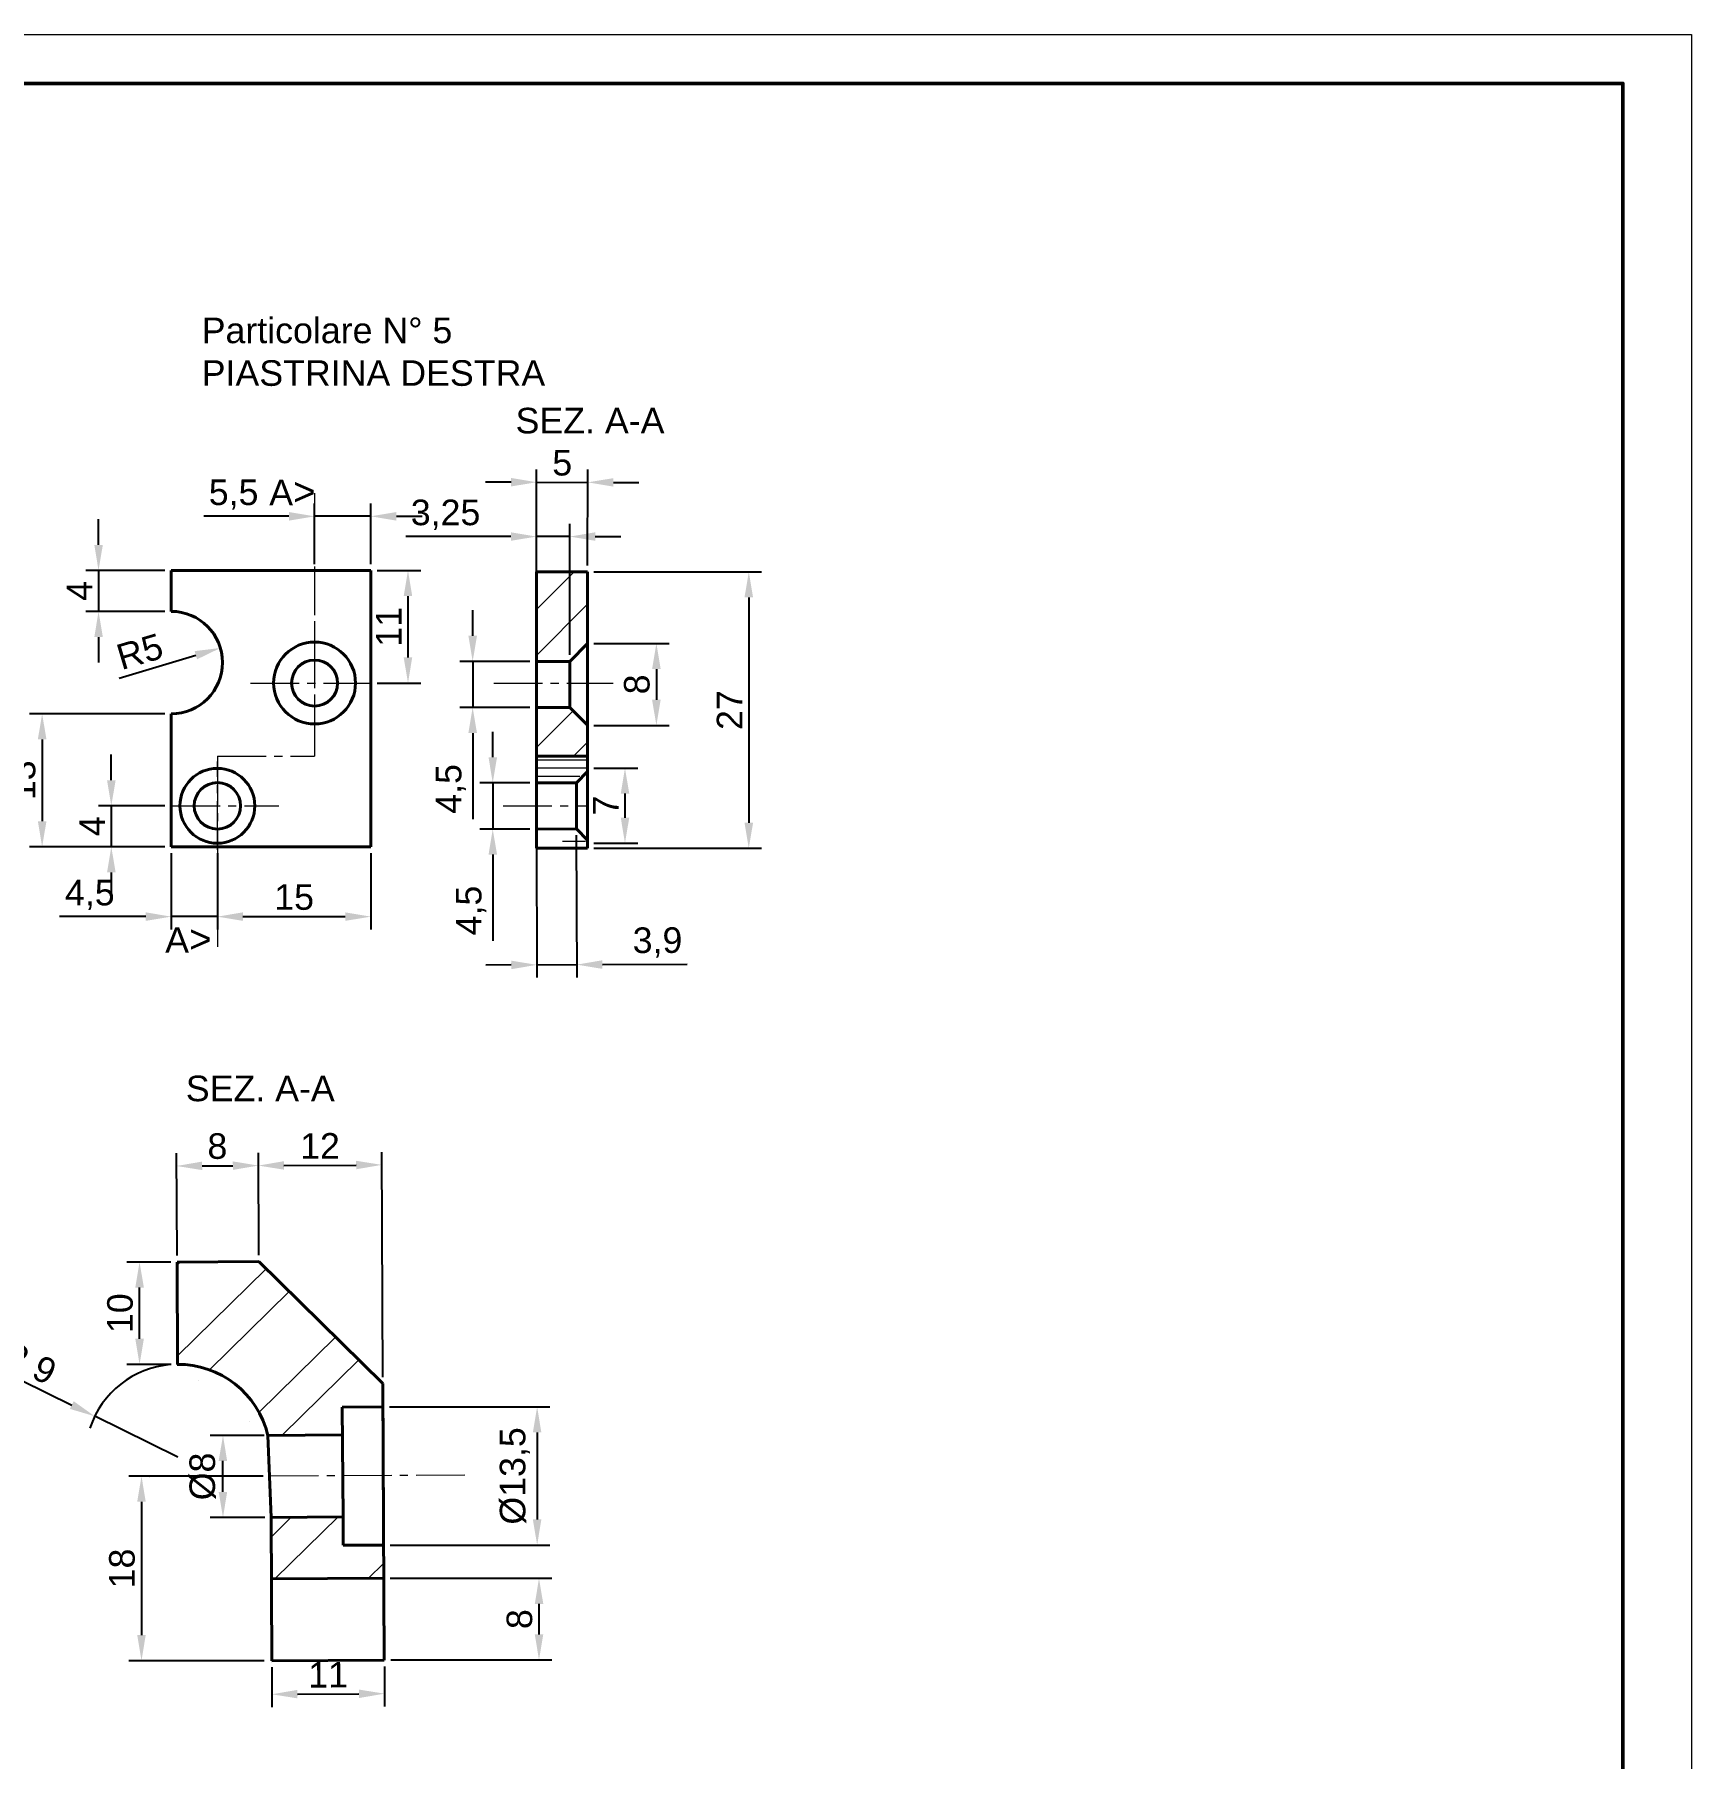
# Model space of a CAD drawing. Header units: millimetres. Extents: x 55 to 671, y 9 to 679.
# Drawn here: x 508.7 to 670.6, y 510.6 to 679 of the extents above; entities that cross this region are included whole.
import ezdxf

# ---------------------------------------------------------------- set-up
doc = ezdxf.new("R2010")
doc.units = ezdxf.units.MM
doc.linetypes.add('CENTRO2', pattern=[28.575, 19.05, -3.175, 3.175, -3.175])
for name, color, linetype, lineweight in [('01-Linea grossa', 1, 'Continuous', 40), ('01-Linea sottiile', 8, 'Continuous', 15), ('04-Linea assi', 4, 'CENTRO2', 15), ('05-Testi', 211, 'Continuous', 40), ('06-Quote', 92, 'Continuous', 15), ('07-Squadratura', 5, 'Continuous', 50), ('08-Foglio', 3, 'Continuous', 15)]:
    doc.layers.add(name, color=color, linetype=linetype, lineweight=lineweight)
doc.styles.get("Standard").update_dxf_attribs({"font": 'arial.ttf'})
doc.dimstyles.new('ISO-25', dxfattribs={"dimtxt": 2.5, "dimasz": 2.5, "dimexe": 1.25, "dimexo": 0.625, "dimtad": 1, "dimtxsty": 'Standard', "dimcen": 2.5, "dimadec": 0, "dimazin": 0, "dimtfac": 1, "dimtmove": 0, "dimatfit": 3, "dimfxl": 1, "dimarcsym": 0})

# ---------------------------------------------------------------- blocks, each defined once
blk = doc.blocks.new('*D10')
at = {"layer": '06-Quote', "color": 0, "lineweight": -2, "transparency": 16777216}
for p, q in [((533.52, 631.97), (525.2, 631.97)), ((536.02, 627.31), (536.02, 633.22)), ((541.52, 631.97), (536.02, 631.97)), ((541.52, 627.31), (541.52, 633.22)), ((544.02, 631.97), (546.52, 631.97))]:
    blk.add_line(p, q, dxfattribs=at)
at = {"layer": '06-Quote', "color": 0, "transparency": 16777216}
for points in [[(533.52, 632.39), (533.52, 631.55), (536.02, 631.97)], [(544.02, 632.39), (544.02, 631.55), (541.52, 631.97)]]:
    blk.add_solid(points, dxfattribs=at)
at = {"layer": 'Defpoints', "color": 0, "transparency": 16777216}
for p in [(536.02, 631.97), (536.02, 626.68), (541.52, 626.68)]:
    blk.add_point(p, dxfattribs=at)
at = {"layer": '06-Quote', "color": 0, "transparency": 16777216, "insert": (528.11, 634.09), "char_height": 2.5, "attachment_point": 5}
blk.add_mtext('5,5', dxfattribs=at)
blk = doc.blocks.new('*D8')
at = {"layer": '06-Quote', "color": 0, "lineweight": -2, "transparency": 16777216}
for p, q in [((542.15, 626.68), (546.4, 626.68)), ((545.15, 618.18), (545.15, 624.18)), ((542.15, 615.68), (546.4, 615.68))]:
    blk.add_line(p, q, dxfattribs=at)
at = {"layer": '06-Quote', "color": 0, "transparency": 16777216}
for points in [[(544.73, 624.18), (545.56, 624.18), (545.15, 626.68)], [(544.73, 618.18), (545.56, 618.18), (545.15, 615.68)]]:
    blk.add_solid(points, dxfattribs=at)
at = {"layer": 'Defpoints', "color": 0, "transparency": 16777216}
for p in [(541.52, 626.68), (545.15, 626.68), (541.52, 615.68)]:
    blk.add_point(p, dxfattribs=at)
at = {"layer": '06-Quote', "color": 0, "transparency": 16777216, "insert": (543.27, 621.18), "char_height": 2.5, "attachment_point": 5, "rotation": 90}
blk.add_mtext('11', dxfattribs=at)
blk = doc.blocks.new('*D9')
at = {"layer": '06-Quote', "color": 0, "lineweight": -2, "transparency": 16777216}
blk.add_line((516.94, 616.17), (524.42, 618.4), dxfattribs=at)
at = {"layer": '06-Quote', "color": 0, "transparency": 16777216}
blk.add_solid([(524.3, 618.8), (524.54, 618), (526.82, 619.11)], dxfattribs=at)
at = {"layer": 'Defpoints', "color": 0, "transparency": 16777216}
for p in [(526.82, 619.11), (522.02, 617.68)]:
    blk.add_point(p, dxfattribs=at)
at = {"layer": '06-Quote', "color": 0, "transparency": 16777216, "insert": (518.94, 618.75), "char_height": 2.5, "attachment_point": 5, "rotation": 16.5497}
blk.add_mtext('R5', dxfattribs=at)
blk = doc.blocks.new('*D11')
at = {"layer": '06-Quote', "color": 0, "lineweight": -2, "transparency": 16777216}
for p, q in [((514.91, 629.18), (514.91, 631.68)), ((521.4, 626.68), (513.66, 626.68)), ((514.91, 626.68), (514.91, 622.68)), ((521.4, 622.68), (513.66, 622.68)), ((514.91, 620.18), (514.91, 617.68))]:
    blk.add_line(p, q, dxfattribs=at)
at = {"layer": '06-Quote', "color": 0, "transparency": 16777216}
for points in [[(514.5, 629.18), (515.33, 629.18), (514.91, 626.68)], [(514.5, 620.18), (515.33, 620.18), (514.91, 622.68)]]:
    blk.add_solid(points, dxfattribs=at)
at = {"layer": 'Defpoints', "color": 0, "transparency": 16777216}
for p in [(522.02, 626.68), (514.91, 622.68), (522.02, 622.68)]:
    blk.add_point(p, dxfattribs=at)
at = {"layer": '06-Quote', "color": 0, "transparency": 16777216, "insert": (513.04, 624.68), "char_height": 2.5, "attachment_point": 5, "rotation": 90}
blk.add_mtext('4', dxfattribs=at)
blk = doc.blocks.new('*D20')
at = {"layer": '06-Quote', "color": 0, "lineweight": -2, "transparency": 16777216}
for p, q in [((563.32, 626.54), (579.7, 626.54)), ((578.45, 624.04), (578.45, 602.04)), ((563.32, 599.54), (579.7, 599.54))]:
    blk.add_line(p, q, dxfattribs=at)
at = {"layer": '06-Quote', "color": 0, "transparency": 16777216}
for points in [[(578.03, 624.04), (578.87, 624.04), (578.45, 626.54)], [(578.03, 602.04), (578.87, 602.04), (578.45, 599.54)]]:
    blk.add_solid(points, dxfattribs=at)
at = {"layer": 'Defpoints', "color": 0, "transparency": 16777216}
for p in [(562.7, 626.54), (562.7, 599.54), (578.45, 599.54)]:
    blk.add_point(p, dxfattribs=at)
at = {"layer": '06-Quote', "color": 0, "transparency": 16777216, "insert": (576.57, 613.04), "char_height": 2.5, "attachment_point": 5, "rotation": 90}
blk.add_mtext('27', dxfattribs=at)
blk = doc.blocks.new('*D21')
at = {"layer": '06-Quote', "color": 0, "lineweight": -2, "transparency": 16777216}
for p, q in [((516.16, 606.19), (516.16, 608.69)), ((521.4, 603.69), (514.91, 603.69)), ((516.16, 603.69), (516.16, 599.68)), ((521.4, 599.68), (514.91, 599.68)), ((516.16, 597.18), (516.16, 594.68))]:
    blk.add_line(p, q, dxfattribs=at)
at = {"layer": '06-Quote', "color": 0, "transparency": 16777216}
for points in [[(515.74, 606.19), (516.58, 606.19), (516.16, 603.69)], [(515.74, 597.18), (516.58, 597.18), (516.16, 599.68)]]:
    blk.add_solid(points, dxfattribs=at)
at = {"layer": 'Defpoints', "color": 0, "transparency": 16777216}
for p in [(522.02, 603.69), (516.16, 599.68), (522.02, 599.68)]:
    blk.add_point(p, dxfattribs=at)
at = {"layer": '06-Quote', "color": 0, "transparency": 16777216, "insert": (514.29, 601.69), "char_height": 2.5, "attachment_point": 5, "rotation": 90}
blk.add_mtext('4', dxfattribs=at)
blk = doc.blocks.new('*D22')
at = {"layer": '06-Quote', "color": 0, "lineweight": -2, "transparency": 16777216}
for p, q in [((521.4, 612.68), (508.15, 612.68)), ((509.4, 610.18), (509.4, 602.18)), ((521.4, 599.68), (508.15, 599.68))]:
    blk.add_line(p, q, dxfattribs=at)
at = {"layer": '06-Quote', "color": 0, "transparency": 16777216}
for points in [[(508.98, 610.18), (509.82, 610.18), (509.4, 612.68)], [(508.98, 602.18), (509.82, 602.18), (509.4, 599.68)]]:
    blk.add_solid(points, dxfattribs=at)
at = {"layer": 'Defpoints', "color": 0, "transparency": 16777216}
for p in [(522.02, 612.68), (509.4, 599.68), (522.02, 599.68)]:
    blk.add_point(p, dxfattribs=at)
at = {"layer": '06-Quote', "color": 0, "transparency": 16777216, "insert": (507.5, 606.18), "char_height": 2.5, "attachment_point": 5, "rotation": 90}
blk.add_mtext('13', dxfattribs=at)
blk = doc.blocks.new('*D24')
at = {"layer": '06-Quote', "color": 0, "lineweight": -2, "transparency": 16777216}
for p, q in [((526.52, 599.06), (526.52, 591.61)), ((541.52, 599.06), (541.52, 591.61)), ((529.02, 592.86), (539.02, 592.86))]:
    blk.add_line(p, q, dxfattribs=at)
at = {"layer": '06-Quote', "color": 0, "transparency": 16777216}
for points in [[(529.02, 593.28), (529.02, 592.45), (526.52, 592.86)], [(539.02, 593.28), (539.02, 592.45), (541.52, 592.86)]]:
    blk.add_solid(points, dxfattribs=at)
at = {"layer": 'Defpoints', "color": 0, "transparency": 16777216}
for p in [(526.52, 599.68), (541.52, 599.68), (541.52, 592.86)]:
    blk.add_point(p, dxfattribs=at)
at = {"layer": '06-Quote', "color": 0, "transparency": 16777216, "insert": (534.02, 594.76), "char_height": 2.5, "attachment_point": 5}
blk.add_mtext('15', dxfattribs=at)
blk = doc.blocks.new('*D25')
at = {"layer": '06-Quote', "color": 0, "lineweight": -2, "transparency": 16777216}
for p, q in [((522.02, 599.06), (522.02, 591.61)), ((526.52, 599.06), (526.52, 591.61)), ((519.52, 592.86), (511.1, 592.86)), ((526.52, 592.86), (522.02, 592.86)), ((529.02, 592.86), (531.52, 592.86))]:
    blk.add_line(p, q, dxfattribs=at)
at = {"layer": '06-Quote', "color": 0, "transparency": 16777216}
for points in [[(519.52, 593.28), (519.52, 592.45), (522.02, 592.86)], [(529.02, 593.28), (529.02, 592.45), (526.52, 592.86)]]:
    blk.add_solid(points, dxfattribs=at)
at = {"layer": 'Defpoints', "color": 0, "transparency": 16777216}
for p in [(522.02, 599.68), (526.52, 599.68), (522.02, 592.86)]:
    blk.add_point(p, dxfattribs=at)
at = {"layer": '06-Quote', "color": 0, "transparency": 16777216, "insert": (514.06, 594.98), "char_height": 2.5, "attachment_point": 5}
blk.add_mtext('4,5', dxfattribs=at)
blk = doc.blocks.new('*D46')
at = {"layer": '06-Quote', "color": 0, "lineweight": -2, "transparency": 16777216}
for p, q in [((530.58, 559.78), (530.53, 569.79)), ((542.69, 547.86), (542.58, 569.86)), ((533.03, 568.56), (540.09, 568.59))]:
    blk.add_line(p, q, dxfattribs=at)
at = {"layer": '06-Quote', "color": 0, "transparency": 16777216}
for points in [[(533.03, 568.97), (533.04, 568.14), (530.53, 568.54)], [(540.08, 569.01), (540.09, 568.18), (542.59, 568.61)]]:
    blk.add_solid(points, dxfattribs=at)
at = {"layer": 'Defpoints', "color": 0, "transparency": 16777216}
for p in [(542.59, 568.61), (530.58, 559.16), (542.7, 547.24)]:
    blk.add_point(p, dxfattribs=at)
at = {"layer": '06-Quote', "color": 0, "transparency": 16777216, "insert": (536.55, 570.46), "char_height": 2.5, "attachment_point": 5, "rotation": 0.2936}
blk.add_mtext('12', dxfattribs=at)
blk = doc.blocks.new('*D47')
at = {"layer": '06-Quote', "color": 0, "lineweight": -2, "transparency": 16777216}
for p, q in [((522.58, 559.74), (522.53, 569.75)), ((530.58, 559.78), (530.53, 569.79)), ((525.03, 568.52), (528.03, 568.53))]:
    blk.add_line(p, q, dxfattribs=at)
at = {"layer": '06-Quote', "color": 0, "transparency": 16777216}
for points in [[(525.03, 568.93), (525.04, 568.1), (522.53, 568.5)], [(528.03, 568.95), (528.04, 568.12), (530.53, 568.54)]]:
    blk.add_solid(points, dxfattribs=at)
at = {"layer": 'Defpoints', "color": 0, "transparency": 16777216}
for p in [(530.53, 568.54), (522.58, 559.12), (530.58, 559.16)]:
    blk.add_point(p, dxfattribs=at)
at = {"layer": '06-Quote', "color": 0, "transparency": 16777216, "insert": (526.52, 570.43), "char_height": 2.5, "attachment_point": 5, "rotation": 0.2936}
blk.add_mtext('8', dxfattribs=at)
blk = doc.blocks.new('*D49')
at = {"layer": '06-Quote', "color": 0, "lineweight": -2, "transparency": 16777216}
for p, q in [((531.84, 519.54), (531.86, 515.64)), ((542.84, 519.6), (542.86, 515.7)), ((534.35, 516.9), (540.35, 516.94))]:
    blk.add_line(p, q, dxfattribs=at)
at = {"layer": '06-Quote', "color": 0, "transparency": 16777216}
for points in [[(534.35, 517.32), (534.35, 516.49), (531.85, 516.89)], [(540.35, 517.35), (540.35, 516.52), (542.85, 516.95)]]:
    blk.add_solid(points, dxfattribs=at)
at = {"layer": 'Defpoints', "color": 0, "transparency": 16777216}
for p in [(531.84, 520.17), (542.83, 520.22), (542.85, 516.95)]:
    blk.add_point(p, dxfattribs=at)
at = {"layer": '06-Quote', "color": 0, "transparency": 16777216, "insert": (537.34, 518.8), "char_height": 2.5, "attachment_point": 5, "rotation": 0.2936}
blk.add_mtext('11', dxfattribs=at)
blk = doc.blocks.new('*D83')
at = {"layer": '06-Quote', "color": 0, "lineweight": -2, "transparency": 16777216}
for p, q in [((530.58, 559.78), (530.53, 569.79)), ((542.69, 547.86), (542.58, 569.86)), ((533.03, 568.56), (540.09, 568.59))]:
    blk.add_line(p, q, dxfattribs=at)
at = {"layer": '06-Quote', "color": 0, "transparency": 16777216}
for points in [[(533.03, 568.97), (533.04, 568.14), (530.53, 568.54)], [(540.08, 569.01), (540.09, 568.18), (542.59, 568.61)]]:
    blk.add_solid(points, dxfattribs=at)
at = {"layer": 'Defpoints', "color": 0, "transparency": 16777216}
for p in [(542.59, 568.61), (530.58, 559.16), (542.7, 547.24)]:
    blk.add_point(p, dxfattribs=at)
at = {"layer": '06-Quote', "color": 0, "transparency": 16777216, "insert": (536.55, 570.46), "char_height": 2.5, "attachment_point": 5, "rotation": 0.2936}
blk.add_mtext('12', dxfattribs=at)
blk = doc.blocks.new('*D91')
at = {"layer": '06-Quote', "color": 0, "lineweight": -2, "transparency": 16777216}
for p, q in [((551.47, 620.3), (551.47, 622.8)), ((557.07, 617.8), (550.22, 617.8)), ((551.47, 617.8), (551.47, 613.3)), ((557.07, 613.3), (550.22, 613.3)), ((551.47, 610.8), (551.47, 602.38))]:
    blk.add_line(p, q, dxfattribs=at)
at = {"layer": '06-Quote', "color": 0, "transparency": 16777216}
for points in [[(551.05, 620.3), (551.89, 620.3), (551.47, 617.8)], [(551.05, 610.8), (551.89, 610.8), (551.47, 613.3)]]:
    blk.add_solid(points, dxfattribs=at)
at = {"layer": 'Defpoints', "color": 0, "transparency": 16777216}
for p in [(557.7, 617.8), (551.47, 613.3), (557.7, 613.3)]:
    blk.add_point(p, dxfattribs=at)
at = {"layer": '06-Quote', "color": 0, "transparency": 16777216, "insert": (549.35, 605.34), "char_height": 2.5, "attachment_point": 5, "rotation": 90}
blk.add_mtext('4,5', dxfattribs=at)
blk = doc.blocks.new('*D93')
at = {"layer": '06-Quote', "color": 0, "lineweight": -2, "transparency": 16777216}
for p, q in [((563.32, 607.38), (567.6, 607.38)), ((566.35, 604.88), (566.35, 602.53)), ((563.32, 600.03), (567.6, 600.03))]:
    blk.add_line(p, q, dxfattribs=at)
at = {"layer": '06-Quote', "color": 0, "transparency": 16777216}
for points in [[(565.94, 604.88), (566.77, 604.88), (566.35, 607.38)], [(565.94, 602.53), (566.77, 602.53), (566.35, 600.03)]]:
    blk.add_solid(points, dxfattribs=at)
at = {"layer": 'Defpoints', "color": 0, "transparency": 16777216}
for p in [(562.7, 607.38), (562.7, 600.03), (566.35, 600.03)]:
    blk.add_point(p, dxfattribs=at)
at = {"layer": '06-Quote', "color": 0, "transparency": 16777216, "insert": (564.48, 603.71), "char_height": 2.5, "attachment_point": 5, "rotation": 90}
blk.add_mtext('7', dxfattribs=at)
blk = doc.blocks.new('*D94')
at = {"layer": '06-Quote', "color": 0, "lineweight": -2, "transparency": 16777216}
for p, q in [((563.32, 619.55), (570.67, 619.55)), ((569.42, 617.05), (569.42, 614.05)), ((563.32, 611.55), (570.67, 611.55))]:
    blk.add_line(p, q, dxfattribs=at)
at = {"layer": '06-Quote', "color": 0, "transparency": 16777216}
for points in [[(569, 617.05), (569.84, 617.05), (569.42, 619.55)], [(569, 614.05), (569.84, 614.05), (569.42, 611.55)]]:
    blk.add_solid(points, dxfattribs=at)
at = {"layer": 'Defpoints', "color": 0, "transparency": 16777216}
for p in [(562.7, 619.55), (562.7, 611.55), (569.42, 611.55)]:
    blk.add_point(p, dxfattribs=at)
at = {"layer": '06-Quote', "color": 0, "transparency": 16777216, "insert": (567.52, 615.55), "char_height": 2.5, "attachment_point": 5, "rotation": 90}
blk.add_mtext('8', dxfattribs=at)
blk = doc.blocks.new('*D106')
at = {"layer": '06-Quote', "color": 0, "lineweight": -2, "transparency": 16777216}
for p, q in [((504.43, 549), (512.29, 545.15)), ((522.67, 540.07), (514.54, 544.05))]:
    blk.add_line(p, q, dxfattribs=at)
blk.add_arc((522.67, 540.07), 9.05, 94.5088, 161.8227, dxfattribs=at)
at = {"layer": '06-Quote', "color": 0, "transparency": 16777216}
blk.add_solid([(512.48, 545.52), (512.11, 544.77), (514.54, 544.05)], dxfattribs=at)
at = {"layer": 'Defpoints', "color": 0, "transparency": 16777216}
for p in [(514.54, 544.05), (522.67, 540.07)]:
    blk.add_point(p, dxfattribs=at)
at = {"layer": '06-Quote', "color": 0, "transparency": 16777216, "insert": (508.07, 549.33), "char_height": 2.5, "attachment_point": 5, "rotation": 333.9088}
blk.add_mtext('R 9', dxfattribs=at)
blk = doc.blocks.new('*D112')
at = {"layer": '06-Quote', "color": 0, "lineweight": -2, "transparency": 16777216}
for p, q in [((555.22, 635.31), (552.72, 635.31)), ((557.7, 627.18), (557.72, 636.55)), ((557.72, 635.3), (562.72, 635.29)), ((562.7, 627.17), (562.72, 636.54)), ((565.22, 635.28), (567.72, 635.28))]:
    blk.add_line(p, q, dxfattribs=at)
at = {"layer": '06-Quote', "color": 0, "transparency": 16777216}
for points in [[(555.22, 635.72), (555.22, 634.89), (557.72, 635.3)], [(565.22, 635.7), (565.22, 634.87), (562.72, 635.29)]]:
    blk.add_solid(points, dxfattribs=at)
at = {"layer": 'Defpoints', "color": 0, "transparency": 16777216}
for p in [(562.72, 635.29), (557.7, 626.55), (562.7, 626.54)]:
    blk.add_point(p, dxfattribs=at)
at = {"layer": '06-Quote', "color": 0, "transparency": 16777216, "insert": (560.22, 637.19), "char_height": 2.5, "attachment_point": 5, "rotation": 359.8707}
blk.add_mtext('5', dxfattribs=at)
blk = doc.blocks.new('*D113')
at = {"layer": '06-Quote', "color": 0, "lineweight": -2, "transparency": 16777216}
for p, q in [((555.2, 629.99), (544.94, 629.99)), ((557.7, 618.43), (557.7, 631.24)), ((560.95, 629.99), (557.7, 629.99)), ((560.95, 618.43), (560.95, 631.24)), ((563.45, 629.99), (565.95, 629.99))]:
    blk.add_line(p, q, dxfattribs=at)
at = {"layer": '06-Quote', "color": 0, "transparency": 16777216}
for points in [[(555.2, 630.41), (555.2, 629.58), (557.7, 629.99)], [(563.45, 630.41), (563.45, 629.58), (560.95, 629.99)]]:
    blk.add_solid(points, dxfattribs=at)
at = {"layer": 'Defpoints', "color": 0, "transparency": 16777216}
for p in [(557.7, 629.99), (557.7, 617.8), (560.95, 617.8)]:
    blk.add_point(p, dxfattribs=at)
at = {"layer": '06-Quote', "color": 0, "transparency": 16777216, "insert": (548.82, 632.12), "char_height": 2.5, "attachment_point": 5}
blk.add_mtext('3,25', dxfattribs=at)
blk = doc.blocks.new('*D118')
at = {"layer": '06-Quote', "color": 0, "lineweight": -2, "transparency": 16777216}
for p, q in [((557.69, 600.8), (557.75, 586.9)), ((561.59, 600.81), (561.64, 586.92)), ((555.24, 588.14), (552.74, 588.13)), ((557.74, 588.15), (561.64, 588.17)), ((564.14, 588.18), (572.44, 588.21))]:
    blk.add_line(p, q, dxfattribs=at)
at = {"layer": '06-Quote', "color": 0, "transparency": 16777216}
for points in [[(555.24, 588.56), (555.25, 587.73), (557.74, 588.15)], [(564.14, 588.6), (564.14, 587.76), (561.64, 588.17)]]:
    blk.add_solid(points, dxfattribs=at)
at = {"layer": 'Defpoints', "color": 0, "transparency": 16777216}
for p in [(557.69, 601.42), (561.59, 601.44), (561.64, 588.17)]:
    blk.add_point(p, dxfattribs=at)
at = {"layer": '06-Quote', "color": 0, "transparency": 16777216, "insert": (569.53, 590.33), "char_height": 2.5, "attachment_point": 5, "rotation": 0.2265}
blk.add_mtext('3,9', dxfattribs=at)
blk = doc.blocks.new('*D121')
at = {"layer": '06-Quote', "color": 0, "lineweight": -2, "transparency": 16777216}
for p, q in [((543.33, 544.97), (559.02, 544.97)), ((557.77, 542.47), (557.77, 533.97)), ((543.4, 531.47), (559.02, 531.47))]:
    blk.add_line(p, q, dxfattribs=at)
at = {"layer": '06-Quote', "color": 0, "transparency": 16777216}
for points in [[(557.35, 542.47), (558.18, 542.47), (557.77, 544.97)], [(557.35, 533.97), (558.18, 533.97), (557.77, 531.47)]]:
    blk.add_solid(points, dxfattribs=at)
at = {"layer": 'Defpoints', "color": 0, "transparency": 16777216}
for p in [(542.71, 544.97), (542.78, 531.47), (557.77, 531.47)]:
    blk.add_point(p, dxfattribs=at)
at = {"layer": '06-Quote', "color": 0, "transparency": 16777216, "insert": (555.6, 538.22), "char_height": 2.5, "attachment_point": 5, "rotation": 90}
blk.add_mtext('%%C13,5', dxfattribs=at)
blk = doc.blocks.new('*D122')
at = {"layer": '06-Quote', "color": 0, "lineweight": -2, "transparency": 16777216}
for p, q in [((543.42, 528.22), (559.2, 528.22)), ((557.95, 525.72), (557.95, 522.74)), ((543.47, 520.24), (559.2, 520.24))]:
    blk.add_line(p, q, dxfattribs=at)
at = {"layer": '06-Quote', "color": 0, "transparency": 16777216}
for points in [[(557.54, 525.72), (558.37, 525.72), (557.95, 528.22)], [(557.54, 522.74), (558.37, 522.74), (557.95, 520.24)]]:
    blk.add_solid(points, dxfattribs=at)
at = {"layer": 'Defpoints', "color": 0, "transparency": 16777216}
for p in [(542.79, 528.22), (542.85, 520.24), (557.95, 520.24)]:
    blk.add_point(p, dxfattribs=at)
at = {"layer": '06-Quote', "color": 0, "transparency": 16777216, "insert": (556.05, 524.23), "char_height": 2.5, "attachment_point": 5, "rotation": 90}
blk.add_mtext('8', dxfattribs=at)
blk = doc.blocks.new('*D123')
at = {"layer": '06-Quote', "color": 0, "lineweight": -2, "transparency": 16777216}
for p, q in [((531.08, 542.18), (525.82, 542.18)), ((527.07, 536.66), (527.07, 539.68)), ((531.15, 534.16), (525.82, 534.16))]:
    blk.add_line(p, q, dxfattribs=at)
at = {"layer": '06-Quote', "color": 0, "transparency": 16777216}
for points in [[(526.65, 539.68), (527.48, 539.68), (527.07, 542.18)], [(526.65, 536.66), (527.48, 536.66), (527.07, 534.16)]]:
    blk.add_solid(points, dxfattribs=at)
at = {"layer": 'Defpoints', "color": 0, "transparency": 16777216}
for p in [(527.07, 542.18), (531.7, 542.18), (531.77, 534.16)]:
    blk.add_point(p, dxfattribs=at)
at = {"layer": '06-Quote', "color": 0, "transparency": 16777216, "insert": (525.09, 538.17), "char_height": 2.5, "attachment_point": 5, "rotation": 90}
blk.add_mtext('%%C8', dxfattribs=at)
blk = doc.blocks.new('*D124')
at = {"layer": '06-Quote', "color": 0, "lineweight": -2, "transparency": 16777216}
for p, q in [((530.99, 538.2), (517.86, 538.2)), ((519.11, 535.7), (519.11, 522.67)), ((531.11, 520.17), (517.86, 520.17))]:
    blk.add_line(p, q, dxfattribs=at)
at = {"layer": '06-Quote', "color": 0, "transparency": 16777216}
for points in [[(518.69, 535.7), (519.52, 535.7), (519.11, 538.2)], [(518.69, 522.67), (519.52, 522.67), (519.11, 520.17)]]:
    blk.add_solid(points, dxfattribs=at)
at = {"layer": 'Defpoints', "color": 0, "transparency": 16777216}
for p in [(531.61, 538.2), (519.11, 520.17), (531.73, 520.17)]:
    blk.add_point(p, dxfattribs=at)
at = {"layer": '06-Quote', "color": 0, "transparency": 16777216, "insert": (517.21, 529.18), "char_height": 2.5, "attachment_point": 5, "rotation": 90}
blk.add_mtext('18', dxfattribs=at)
blk = doc.blocks.new('*D125')
at = {"layer": '06-Quote', "color": 0, "lineweight": -2, "transparency": 16777216}
for p, q in [((521.96, 559.12), (517.67, 559.12)), ((518.92, 551.62), (518.92, 556.62)), ((522.01, 549.12), (517.67, 549.12))]:
    blk.add_line(p, q, dxfattribs=at)
at = {"layer": '06-Quote', "color": 0, "transparency": 16777216}
for points in [[(518.5, 556.62), (519.34, 556.62), (518.92, 559.12)], [(518.5, 551.62), (519.34, 551.62), (518.92, 549.12)]]:
    blk.add_solid(points, dxfattribs=at)
at = {"layer": 'Defpoints', "color": 0, "transparency": 16777216}
for p in [(518.92, 559.12), (522.58, 559.12), (522.63, 549.12)]:
    blk.add_point(p, dxfattribs=at)
at = {"layer": '06-Quote', "color": 0, "transparency": 16777216, "insert": (517.02, 554.12), "char_height": 2.5, "attachment_point": 5, "rotation": 90}
blk.add_mtext('10', dxfattribs=at)
blk = doc.blocks.new('*D130')
at = {"layer": '06-Quote', "color": 0, "lineweight": -2, "transparency": 16777216}
for p, q in [((553.43, 608.43), (553.43, 610.93)), ((557.07, 605.93), (552.18, 605.93)), ((553.43, 605.93), (553.43, 601.42)), ((557.07, 601.42), (552.18, 601.42)), ((553.43, 598.92), (553.43, 590.5))]:
    blk.add_line(p, q, dxfattribs=at)
at = {"layer": '06-Quote', "color": 0, "transparency": 16777216}
for points in [[(553.02, 608.43), (553.85, 608.43), (553.43, 605.93)], [(553.02, 598.92), (553.85, 598.92), (553.43, 601.42)]]:
    blk.add_solid(points, dxfattribs=at)
at = {"layer": 'Defpoints', "color": 0, "transparency": 16777216}
for p in [(557.7, 605.93), (553.43, 601.42), (557.7, 601.42)]:
    blk.add_point(p, dxfattribs=at)
at = {"layer": '06-Quote', "color": 0, "transparency": 16777216, "insert": (551.31, 593.46), "char_height": 2.5, "attachment_point": 5, "rotation": 90}
blk.add_mtext('4,5', dxfattribs=at)

msp = doc.modelspace()

# ---------------------------------------------------------------- hatches: boundary and pattern name
at = {"layer": '01-Linea sottiile'}
h = msp.add_hatch(dxfattribs=at)
h.set_pattern_fill('ANSI31', color=256)
h.set_pattern_definition([(45, (-352.5548, 49.3745), (-2.245064, 2.245064), [])])
h.paths.add_polyline_path([(562.7, 626.541), (557.7, 626.552), (557.7, 617.802), (560.95, 617.802), (562.7, 619.552)])
h.paths.add_polyline_path([(557.7, 608.535), (562.7, 608.535), (562.7, 611.552), (560.95, 613.302), (557.7, 613.302)])
h = msp.add_hatch(dxfattribs=at)
h.set_pattern_fill('CLAY', color=256)
h.set_pattern_definition([(0, (-352.555, 49.3745), (0, 4.7625), []), (0, (-352.555, 50.1683), (0, 4.7625), []), (0, (-352.555, 50.962), (0, 4.7625), []), (0, (-352.555, 52.5495), (0, 4.7625), [4.7625, -3.175])])
h.paths.add_polyline_path([(557.7, 608.535), (557.697, 605.929), (561.283, 605.929), (562.7, 607.377), (562.7, 608.535)])
h.paths.add_polyline_path([(562.7, 599.541), (562.7, 600.033), (561.29, 601.445), (557.702, 601.423), (557.7, 599.558)])
h = msp.add_hatch(dxfattribs=at)
h.set_pattern_fill('ANSI32', color=256, angle=-0.52623)
h.set_pattern_definition([(44.4738, (-381.494, 102.791), (-6.67305, 6.79677), []), (44.4738, (-377.0045, 102.75), (-6.67305, 6.79677), [])])
edge = h.paths.add_edge_path()
edge.add_line((531.466, 542.182), (538.733, 542.246))
edge.add_line((538.733, 542.246), (538.698, 546.954))
edge.add_line((538.698, 546.954), (542.698, 546.971))
edge.add_line((542.698, 546.971), (542.697, 547.237))
edge.add_line((542.697, 547.237), (530.583, 559.159))
edge.add_line((530.583, 559.159), (522.583, 559.118))
edge.add_line((522.583, 559.118), (522.634, 549.118))
edge.add_arc((522.52, 539.882), 9.237, 14.41843, 89.29306, ccw=False)
h.paths.add_polyline_path([(531.763, 534.165), (531.794, 528.165), (542.794, 528.221), (542.767, 533.471), (538.808, 533.451), (538.804, 534.227)])

# ---------------------------------------------------------------- linework, layer by layer
at = {"layer": '01-Linea grossa'}
for p, q in [((541.523, 626.683), (522.023, 626.683)), ((522.023, 626.683), (522.023, 622.683)), ((541.523, 626.683), (541.523, 599.683)), ((541.523, 626.683), (541.523, 615.683)), ((562.7, 626.541), (557.7, 626.552)), ((557.7, 626.552), (557.7, 599.558)), ((557.7, 626.552), (560.95, 626.545)), ((562.7, 599.541), (562.7, 626.541)), ((562.7, 619.552), (560.95, 617.802)), ((557.7, 617.802), (560.95, 617.802)), ((560.95, 617.802), (560.95, 613.302)), ((560.95, 613.302), (557.7, 613.302)), ((562.7, 611.552), (560.95, 613.302)), ((522.023, 599.683), (522.023, 612.683)), ((557.7, 608.535), (562.7, 608.535)), ((541.523, 599.683), (522.023, 599.683)), ((557.7, 599.558), (562.7, 599.541)), ((522.583, 559.118), (530.583, 559.159)), ((522.583, 559.118), (522.634, 549.118)), ((542.697, 547.237), (530.583, 559.159)), ((542.835, 520.237), (542.697, 547.237)), ((542.767, 533.471), (542.698, 546.971)), ((542.708, 544.971), (538.708, 544.954)), ((538.708, 544.954), (538.804, 534.227)), ((531.466, 542.182), (538.733, 542.246)), ((531.466, 542.182), (531.763, 534.165)), ((542.732, 540.221), (542.767, 533.471)), ((531.763, 534.165), (538.804, 534.227)), ((531.835, 520.166), (531.771, 534.165)), ((538.804, 534.227), (538.818, 531.451)), ((538.818, 531.451), (542.777, 531.471)), ((531.794, 528.165), (542.794, 528.221)), ((542.835, 520.237), (531.835, 520.166))]:
    msp.add_line(p, q, dxfattribs=at)
at = {"layer": '01-Linea grossa', "ltscale": 0.25}
for p, q in [((562.7, 607.04), (561.6, 605.926)), ((557.7, 605.926), (561.28, 605.933)), ((557.7, 605.926), (561.6, 605.926)), ((561.6, 605.926), (561.6, 601.438)), ((561.6, 601.438), (557.7, 601.423)), ((561.6, 601.438), (562.7, 600.331))]:
    msp.add_line(p, q, dxfattribs=at)
at = {"layer": '01-Linea grossa'}
for centre, radius in [((536.023, 615.683), 4), ((536.023, 615.683), 2.25), ((526.523, 603.689), 3.656), ((526.523, 603.689), 2.266)]:
    msp.add_circle(centre, radius, dxfattribs=at)
for centre, radius, start, end in [((522.023, 617.683), 5, 270, 90), ((522.666, 540.068), 9.05, 13.5068, 90.55182)]:
    msp.add_arc(centre, radius, start, end, dxfattribs=at)
at = {"layer": '04-Linea assi', "ltscale": 0.25}
for p, q in [((536.023, 634.224), (536.023, 608.535)), ((536.023, 621.716), (536.023, 610.201)), ((529.745, 615.683), (541.523, 615.683)), ((553.534, 615.683), (565.212, 615.683)), ((526.523, 608.535), (526.523, 589.896)), ((526.523, 608.535), (536.023, 608.535)), ((526.523, 599.374), (526.523, 608.004)), ((522.023, 603.689), (532.536, 603.689)), ((554.453, 603.689), (562.7, 603.689)), ((550.699, 538.297), (519.904, 538.14))]:
    msp.add_line(p, q, dxfattribs=at)
at = {"layer": '06-Quote'}
msp.add_line((541.523, 603.689), (541.523, 603.689), dxfattribs=at)
at = {"layer": '07-Squadratura'}
msp.add_lwpolyline([(380.404, 674.265), (380.404, 674.265), (663.871, 674.265), (663.871, 474.265)], dxfattribs=at)
at = {"layer": '08-Foglio'}
msp.add_lwpolyline([(373.569, 679.044), (373.569, 679.044), (670.569, 679.044), (670.569, 469.044)], dxfattribs=at)

# ---------------------------------------------------------------- texts
at = {"layer": '04-Linea assi', "ltscale": 0.25, "char_height": 2.5, "attachment_point": 1}
for insert in [(531.589, 635.749), (521.424, 592.041)]:
    msp.add_mtext_dynamic_manual_height_columns('A{\\H1.08333x;>}', width=9.80805, gutter_width=12.5, heights=[0], dxfattribs=dict(at, insert=insert))
at = {"layer": '05-Testi', "char_height": 2.5, "attachment_point": 1}
for s, width, insert in [('Particolare N° 5\\PPIASTRINA DESTRA', 45.63136, (524.989, 651.386)), ('SEZ. A-A', 17.96002, (555.662, 642.571)), ('SEZ. A-A', 17.96002, (523.438, 577.329))]:
    msp.add_mtext_dynamic_manual_height_columns(s, width=width, gutter_width=12.5, heights=[0], dxfattribs=dict(at, insert=insert))

# ---------------------------------------------------------------- dimensions: what is measured, and where the dimension line sits
at = {"layer": '06-Quote'}
dim = msp.add_linear_dim(base=(562.719, 635.289), p1=(557.7, 626.552), p2=(562.7, 626.541), angle=359.87068, dimstyle='ISO-25', dxfattribs=at)
dim.commit()
dim.dimension.update_dxf_attribs({"geometry": '*D112', "text_midpoint": (560.219, 635.294), "dimtype": 161})
for base, p1, p2, angle, picture, middle in [((536.023, 631.969), (541.523, 626.683), (536.023, 626.683), 180, '*D10', (528.112, 634.091)), ((514.915, 622.683), (522.023, 626.683), (522.023, 622.683), 90, '*D11', (513.04, 624.683)), ((545.146, 626.683), (541.523, 615.683), (541.523, 626.683), 90, '*D8', (543.266, 621.183)), ((578.449, 599.541), (562.7, 626.541), (562.7, 599.541), 90, '*D20', (576.569, 613.041)), ((569.419, 611.552), (562.7, 619.552), (562.7, 611.552), 90, '*D94', (567.518, 615.552)), ((509.401, 599.683), (522.023, 612.683), (522.023, 599.683), 90, '*D22', (507.499, 606.183)), ((553.434, 601.423), (557.7, 605.926), (557.7, 601.423), 90, '*D130', (551.312, 593.462)), ((530.535, 568.545), (522.583, 559.118), (530.583, 559.159), 0.29364, '*D47', (526.525, 570.426)), ((518.921, 559.118), (522.634, 549.118), (522.583, 559.118), 90, '*D125', (517.02, 554.118)), ((542.852, 516.948), (531.835, 520.166), (542.835, 520.223), 0.29364, '*D49', (537.342, 518.8))]:
    dim = msp.add_linear_dim(base=base, p1=p1, p2=p2, angle=angle, dimstyle='ISO-25', dxfattribs=at)
    dim.commit()
    dim.dimension.update_dxf_attribs({"geometry": picture, "text_midpoint": middle})
for base, p1, p2, picture, middle in [((557.7, 629.995), (560.95, 617.802), (557.7, 617.802), '*D113', (548.819, 632.122)), ((522.023, 592.863), (526.523, 599.683), (522.023, 599.683), '*D25', (514.062, 594.985)), ((541.523, 592.863), (526.523, 599.683), (541.523, 599.683), '*D24', (534.023, 594.764))]:
    dim = msp.add_linear_dim(base=base, p1=p1, p2=p2, dimstyle='ISO-25', dxfattribs=at)
    dim.commit()
    dim.dimension.update_dxf_attribs({"geometry": picture, "text_midpoint": middle})
dim = msp.add_aligned_dim(p1=(557.7, 617.802), p2=(557.7, 613.302), distance=-6.231, dimstyle='ISO-25', dxfattribs=at)
dim.commit()
dim.dimension.update_dxf_attribs({"geometry": '*D91', "text_midpoint": (549.346, 605.342)})
dim = msp.add_radius_dim(center=(522.023, 617.683), mpoint=(526.815, 619.108), dimstyle='ISO-25', dxfattribs=at)
dim.commit()
dim.dimension.update_dxf_attribs({"geometry": '*D9', "text_midpoint": (519.482, 616.929), "dimtype": 164})
for base, p1, p2, angle, text, picture, middle in [((516.161, 599.683), (522.023, 603.689), (522.023, 599.683), 90, '4', '*D21', (514.286, 601.686)), ((566.353, 600.033), (562.7, 607.377), (562.7, 600.033), 90, '7', '*D93', (564.478, 603.705)), ((542.587, 568.607), (530.583, 559.159), (542.697, 547.237), 0.29364, '12', '*D46', (536.551, 570.456)), ((557.767, 531.471), (542.708, 544.971), (542.777, 531.471), 90, '%%C<>', '*D121', (555.598, 538.221)), ((527.066, 542.184), (531.771, 534.165), (531.7, 542.184), 90, '%%C8', '*D123', (525.095, 538.174)), ((519.107, 520.166), (531.614, 538.2), (531.73, 520.166), 90, '18', '*D124', (517.205, 529.183)), ((557.952, 520.238), (542.794, 528.221), (542.846, 520.238), 90, '8', '*D122', (556.05, 524.229))]:
    dim = msp.add_linear_dim(base=base, p1=p1, p2=p2, angle=angle, text=text, dimstyle='ISO-25', dxfattribs=at)
    dim.commit()
    dim.dimension.update_dxf_attribs({"geometry": picture, "text_midpoint": middle})
dim = msp.add_aligned_dim(p1=(557.692, 601.423), p2=(561.586, 601.438), distance=-13.268, text='3,9', dimstyle='ISO-25', dxfattribs=at)
dim.commit()
dim.dimension.update_dxf_attribs({"geometry": '*D118', "text_midpoint": (569.532, 590.329)})
dim = msp.add_linear_dim(base=(542.587, 568.607), p1=(530.583, 559.159), p2=(542.697, 547.237), angle=0.29364, text='12', dimstyle='ISO-25', dxfattribs=at)
dim.commit()
dim.dimension.update_dxf_attribs({"geometry": '*D83', "text_midpoint": (536.561, 568.576), "dimtype": 160})
dim = msp.add_radius_dim(center=(522.666, 540.068), mpoint=(514.539, 544.048), text='R 9', dimstyle='ISO-25', dxfattribs=at)
dim.commit()
dim.dimension.update_dxf_attribs({"geometry": '*D106', "text_midpoint": (508.075, 549.331)})

doc.saveas('drawing.dxf')
